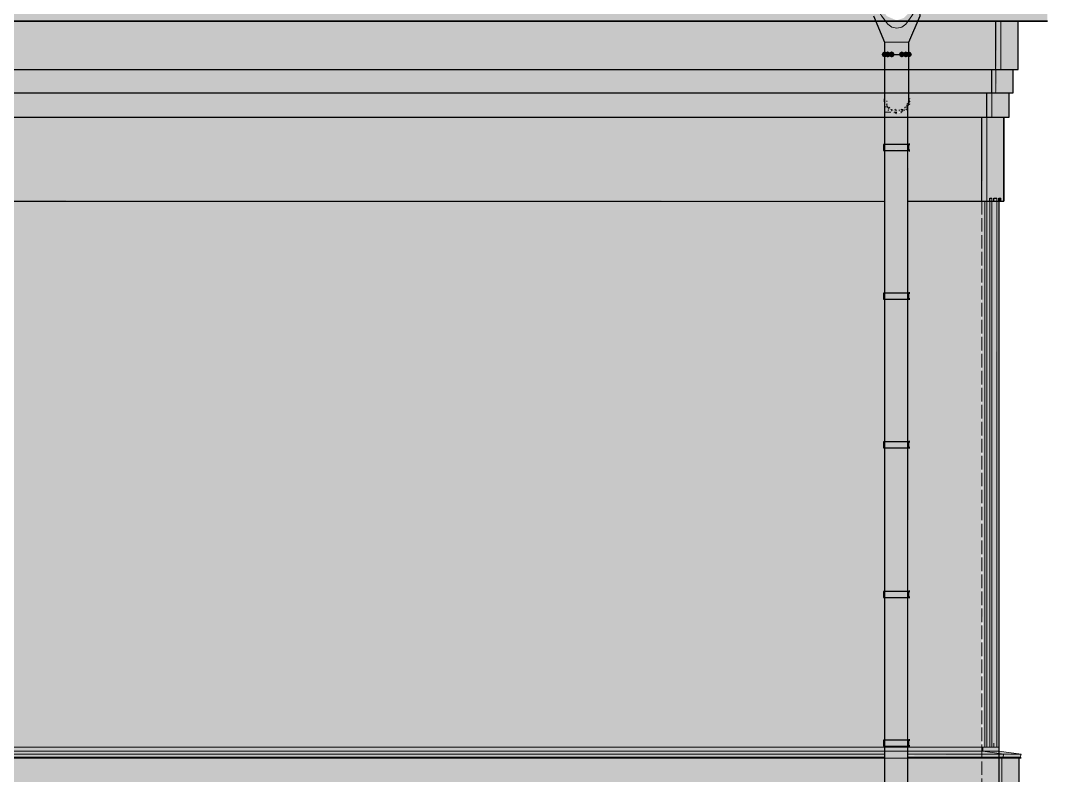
# Model space of a CAD drawing. Header units: millimetres. Extents: x -11345 to 411485, y -9810 to 73012.
# Drawn here: x 372150 to 376449, y 12207 to 15367 of the extents above; entities that cross this region are included whole.
import ezdxf

# ---------------------------------------------------------------- set-up
doc = ezdxf.new("R2010")
doc.units = ezdxf.units.MM
doc.linetypes.add('PDF_IMPORT', pattern=[1, 0.8, -0.2])
for name, color, linetype, true_color in [('PDF _Крыша', 9, 'Continuous', 0x808080), ('PDF _Обобщенные модели', 7, 'Continuous', 0xb5bcbf), ('PDF _Ограждение', 7, 'Continuous', 0x7f7f7f), ('PDF _Стены штриховка поверхности', 7, 'Continuous', 0xcacbcc)]:
    doc.layers.add(name, color=color, linetype=linetype, true_color=true_color)
doc.layers.add('PDF _Линии', color=7, linetype='Continuous')
doc.layers.add('PDF _Стены наружные', color=7, linetype='Continuous')

msp = doc.modelspace()

# ---------------------------------------------------------------- hatches: boundary and pattern name
at = {"layer": 'PDF _Крыша', "transparency": 33554559}
for points in [[(375695.58912, 15440.90557), (361184.73366, 15440.90557), (361159.33543, 15398.57519), (361159.33543, 15394.34215), (361155.10239, 15390.10911), (361159.33543, 15385.87607), (361159.33543, 15373.17696), (361155.10239, 15364.71088), (375729.45343, 15364.71088), (375725.22039, 15373.17696), (375720.98735, 15385.87607), (375720.98735, 15394.34215), (375716.75431, 15394.34215), (375716.75431, 15398.57519)], [(376449.06995, 15440.90557), (375936.87231, 15440.90557), (375915.70711, 15394.34215), (375911.47407, 15394.34215), (375915.70711, 15385.87607), (375907.24104, 15364.71088), (376449.06995, 15364.71088)]]:
    msp.add_hatch(color=256, dxfattribs=at).paths.add_polyline_path(points)
at = {"layer": 'PDF _Линии', "transparency": 33554559}
for points in [[(375780.24989, 15225.02062), (375776.01685, 15233.48669), (375767.55077, 15237.71973), (375759.08469, 15233.48669), (375754.85166, 15225.02062), (375759.08469, 15216.55454), (375767.55077, 15212.3215), (375776.01685, 15216.55454)], [(375780.24989, 15225.02062), (375776.01685, 15233.48669), (375767.55077, 15237.71973), (375759.08469, 15233.48669), (375754.85166, 15225.02062), (375759.08469, 15216.55454), (375767.55077, 15212.3215), (375776.01685, 15216.55454)], [(375792.949, 15225.02062), (375788.71596, 15233.48669), (375780.24989, 15237.71973), (375771.78381, 15233.48669), (375767.55077, 15225.02062), (375771.78381, 15216.55454), (375780.24989, 15212.3215), (375788.71596, 15216.55454)], [(375809.88115, 15225.02062), (375805.64812, 15233.48669), (375797.18204, 15237.71973), (375788.71596, 15233.48669), (375784.48292, 15225.02062), (375788.71596, 15216.55454), (375797.18204, 15212.3215), (375805.64812, 15216.55454)], [(375852.21154, 15225.02062), (375847.9785, 15233.48669), (375839.51242, 15237.71973), (375831.04635, 15233.48669), (375826.81331, 15225.02062), (375831.04635, 15216.55454), (375839.51242, 15212.3215), (375847.9785, 15216.55454)], [(375869.14369, 15225.02062), (375864.91065, 15233.48669), (375856.44458, 15237.71973), (375847.9785, 15233.48669), (375843.74546, 15225.02062), (375847.9785, 15216.55454), (375856.44458, 15212.3215), (375864.91065, 15216.55454)], [(375881.84281, 15225.02062), (375877.60977, 15233.48669), (375869.14369, 15237.71973), (375860.67761, 15233.48669), (375856.44458, 15225.02062), (375860.67761, 15216.55454), (375869.14369, 15212.3215), (375877.60977, 15216.55454)]]:
    msp.add_hatch(color=256, dxfattribs=at).paths.add_polyline_path(points)
at = {"layer": 'PDF _Обобщенные модели', "transparency": 33554559}
h = msp.add_hatch(color=256, dxfattribs=at)
h.paths.add_polyline_path([(375737.9195, 15413.39082), (375733.68646, 15419.74038), (375720.98735, 15445.13861), (375725.22039, 15428.20646), (375725.22039, 15402.80823), (375720.98735, 15394.34215), (375720.98735, 15385.87607), (375725.22039, 15373.17696), (375733.68646, 15356.24481), (375742.15254, 15339.31265), (375742.15254, 15335.07961), (375767.55077, 15275.81708), (375771.78381, 15225.02062), (375767.55077, 15225.02062), (375767.55077, 15030.30085), (375771.78381, 15017.60174), (375774.95859, 15011.25218), (375771.78381, 15004.90262), (375776.01685, 15000.66958), (375776.01685, 14996.43655), (375771.78381, 15004.90262), (375767.55077, 15013.3687), (375767.55077, -348.32747), (375776.01685, -361.02658), (375780.24989, -369.49266), (375792.949, -377.95873), (375805.64812, -382.19177), (375818.34723, -386.42481), (375831.04635, -382.19177), (375839.51242, -377.95873), (375843.74546, -377.95873), (375852.21154, -369.49266), (375860.67761, -361.02658), (375869.14369, -335.62835), (375864.91065, -322.92924), (375864.91065, -318.6962), (375869.14369, -322.92924), (375869.14369, -310.23012), (375864.91065, -305.99708), (375864.91065, -149.37466), (375869.14369, -149.37466), (375864.91065, -123.97643), (375864.91065, 477.11501), (375869.14369, 477.11501), (375864.91065, 502.51324), (375864.91065, 1099.37165), (375869.14369, 1099.37165), (375864.91065, 1124.76988), (375864.91065, 1721.62829), (375869.14369, 1721.62829), (375864.91065, 1747.02652), (375864.91065, 2348.11796), (375869.14369, 2348.11796), (375864.91065, 2373.51619), (375864.91065, 2970.3746), (375869.14369, 2970.3746), (375864.91065, 2995.77283), (375864.91065, 3596.86427), (375869.14369, 3596.86427), (375864.91065, 3618.02947), (375864.91065, 4219.12091), (375869.14369, 4219.12091), (375864.91065, 4244.51914), (375864.91065, 4841.37755), (375869.14369, 4841.37755), (375864.91065, 4866.77578), (375864.91065, 5467.86722), (375869.14369, 5467.86722), (375864.91065, 5493.26545), (375864.91065, 6090.12386), (375869.14369, 6090.12386), (375864.91065, 6115.52209), (375864.91065, 6712.3805), (375869.14369, 6712.3805), (375864.91065, 6737.77873), (375864.91065, 7338.87017), (375869.14369, 7338.87017), (375864.91065, 7364.2684), (375864.91065, 7961.12681), (375869.14369, 7961.12681), (375864.91065, 7986.52504), (375864.91065, 8587.61649), (375869.14369, 8587.61649), (375864.91065, 8608.78168), (375864.91065, 9209.87312), (375869.14369, 9209.87312), (375864.91065, 9235.27135), (375864.91065, 9832.12976), (375869.14369, 9832.12976), (375864.91065, 9857.52799), (375864.91065, 10458.61944), (375869.14369, 10458.61944), (375864.91065, 10484.01767), (375864.91065, 11080.87607), (375869.14369, 11080.87607), (375864.91065, 11106.2743), (375864.91065, 11703.13271), (375869.14369, 11703.13271), (375864.91065, 11728.53094), (375864.91065, 12329.62239), (375869.14369, 12329.62239), (375864.91065, 12355.02062), (375864.91065, 12951.87902), (375869.14369, 12951.87902), (375864.91065, 12977.27725), (375864.91065, 13578.3687), (375869.14369, 13578.3687), (375864.91065, 13603.76693), (375864.91065, 14200.62534), (375869.14369, 14200.62534), (375864.91065, 14226.02357), (375864.91065, 14822.88197), (375869.14369, 14822.88197), (375864.91065, 14848.2802), (375864.91065, 15009.13566), (375860.67761, 15002.7861), (375860.67761, 15009.13566), (375864.91065, 15009.13566), (375864.91065, 15021.83478), (375860.67761, 15017.60174), (375869.14369, 15034.53389), (375869.14369, 15102.2625), (375864.91065, 15182.69023), (375869.14369, 15182.69023), (375869.14369, 15225.02062), (375864.91065, 15225.02062), (375864.91065, 15275.81708), (375890.30888, 15335.07961), (375894.54192, 15339.31265), (375903.008, 15352.01177), (375903.008, 15360.47784), (375915.70711, 15385.87607), (375911.47407, 15402.80823), (375911.47407, 15428.20646), (375915.70711, 15440.90557), (375907.24104, 15428.20646), (375904.06626, 15423.97342), (375919.94015, 15449.37165), (375924.17319, 15462.07076), (375898.77496, 15462.07076), (375894.54192, 15449.37165), (375877.60977, 15415.50734), (375873.37673, 15402.80823), (375847.9785, 15377.41), (375822.58027, 15368.94392), (375814.11419, 15368.94392), (375784.48292, 15381.64304), (375776.01685, 15385.87607), (375759.08469, 15411.2743), (375754.85166, 15415.50734), (375733.68646, 15462.07076), (375712.52127, 15462.07076), (375737.9195, 15415.50734)])
h.paths.add_polyline_path([(375742.15254, 15402.80823), (375742.15254, 15404.92475), (375746.38558, 15398.57519)], flags=0)
h.paths.add_polyline_path([(375858.5611, 15007.01914), (375856.44458, 15000.66958), (375852.21154, 15000.66958), (375856.44458, 15004.90262)], flags=0)
h.paths.add_polyline_path([(375776.01685, 15009.13566), (375784.48292, 15004.90262), (375784.48292, 14996.43655), (375780.24989, 15004.90262)], flags=0)
h.paths.add_polyline_path([(375792.949, -293.29797), (375799.29856, -293.29797), (375792.949, -297.53101), (375784.48292, -301.76404), (375780.24989, -301.76404), (375792.949, -297.53101)], flags=0)
h.paths.add_polyline_path([(375780.24989, -293.29797), (375778.13337, -293.29797), (375780.24989, -289.06493), (375788.71596, -284.83189), (375784.48292, -289.06493), (375780.24989, -289.06493)], flags=0)
h.paths.add_polyline_path([(375818.34723, 1124.76988), (375818.34723, 1099.37165), (375818.34723, 502.51324), (375814.11419, 1099.37165), (375818.34723, 1099.37165), (375814.11419, 1124.76988)], flags=0)
h.paths.add_polyline_path([(375847.9785, -284.83189), (375839.51242, -280.59885), (375843.74546, -280.59885)], flags=0)
h.paths.add_polyline_path([(375805.64812, 14822.88197), (375818.34723, 14827.11501), (375818.34723, 14822.88197)], flags=0)
h.paths.add_polyline_path([(375776.01685, -314.46316), (375776.01685, -310.23012), (375778.13337, -308.1136)], flags=0)
h.paths.add_polyline_path([(375831.04635, 14983.73743), (375831.04635, 14979.50439), (375826.81331, 14979.50439), (375826.81331, 14983.73743)], flags=0)
h.paths.add_polyline_path([(375801.41508, 14979.50439), (375809.88115, 14979.50439), (375818.34723, 14975.27135)], flags=0)
h.paths.add_polyline_path([(375801.41508, 14987.97047), (375805.64812, 14983.73743), (375801.41508, 14983.73743)], flags=0)
h.paths.add_polyline_path([(375788.71596, 14992.20351), (375792.949, 14983.73743), (375788.71596, 14987.97047)], flags=0)
h.paths.add_polyline_path([(375788.71596, 15000.66958), (375797.18204, 14996.43655), (375805.64812, 14992.20351), (375801.41508, 14992.20351), (375792.949, 14996.43655)], flags=0)
h.paths.add_polyline_path([(375843.74546, 14996.43655), (375839.51242, 14987.97047), (375839.51242, 14996.43655)], flags=0)
h.paths.add_polyline_path([(375860.67761, 15360.47784), (375856.44458, 15352.01177), (375839.51242, 15339.31265), (375818.34723, 15335.07961), (375835.27938, 15339.31265), (375839.51242, 15339.31265), (375852.21154, 15352.01177), (375856.44458, 15356.24481)], flags=0)
h.paths.add_polyline_path([(375767.55077, 15013.3687), (375771.78381, 15009.13566), (375771.78381, 15013.3687)])
for points in [[(375873.37673, 14848.2802), (375873.37673, 14852.51324), (375869.14369, 14852.51324), (375864.91065, 14848.2802), (375869.14369, 14844.04717), (375873.37673, 14844.04717)], [(375873.37673, 14822.88197), (375873.37673, 14827.11501), (375869.14369, 14827.11501), (375864.91065, 14822.88197), (375869.14369, 14818.64894), (375873.37673, 14818.64894)], [(375873.37673, 14226.02357), (375873.37673, 14230.25661), (375869.14369, 14230.25661), (375864.91065, 14226.02357), (375869.14369, 14221.79053), (375873.37673, 14221.79053)], [(375873.37673, 14200.62534), (375873.37673, 14204.85838), (375869.14369, 14204.85838), (375864.91065, 14200.62534), (375869.14369, 14196.3923), (375873.37673, 14196.3923)], [(375873.37673, 13603.76693), (375873.37673, 13607.99997), (375869.14369, 13607.99997), (375864.91065, 13603.76693), (375869.14369, 13599.53389), (375873.37673, 13599.53389)], [(375873.37673, 13578.3687), (375873.37673, 13582.60174), (375869.14369, 13582.60174), (375864.91065, 13578.3687), (375869.14369, 13574.13566), (375873.37673, 13574.13566)], [(375873.37673, 12977.27725), (375873.37673, 12981.51029), (375869.14369, 12981.51029), (375864.91065, 12977.27725), (375869.14369, 12973.04422), (375873.37673, 12973.04422)], [(375873.37673, 12951.87902), (375873.37673, 12956.11206), (375869.14369, 12956.11206), (375864.91065, 12951.87902), (375869.14369, 12947.64599), (375873.37673, 12947.64599)], [(375873.37673, 12355.02062), (375873.37673, 12359.25366), (375869.14369, 12359.25366), (375864.91065, 12355.02062), (375869.14369, 12350.78758), (375873.37673, 12350.78758)], [(375873.37673, 12329.62239), (375873.37673, 12333.85543), (375869.14369, 12333.85543), (375864.91065, 12329.62239), (375869.14369, 12325.38935), (375873.37673, 12325.38935)]]:
    msp.add_hatch(color=7, dxfattribs=at).paths.add_polyline_path(points)
at = {"layer": 'PDF _Ограждение', "true_color": 0x373f43, "transparency": 33554559}
h = msp.add_hatch(color=149, dxfattribs=at)
h.paths.add_polyline_path([(375767.55077, 12278.82593), (375767.55077, 12295.75808), (361112.77201, 12291.52504), (361112.77201, 12278.82593)])
h.paths.add_polyline_path([(375767.55077, 12325.38935), (361112.77201, 12325.38935), (361112.77201, 12295.75808), (375767.55077, 12295.75808)])
msp.add_hatch(color=149, dxfattribs=at).paths.add_polyline_path([(376245.8841, 12325.38935), (375864.91065, 12325.38935), (375864.91065, 12295.75808), (376267.0493, 12295.75808), (376173.92245, 12308.4572), (376182.38853, 12308.4572), (376267.0493, 12295.75808), (376339.01095, 12295.75808), (376245.8841, 12308.4572)])
h = msp.add_hatch(color=149, dxfattribs=at)
h.paths.add_polyline_path([(376339.01095, 12278.82593), (376330.54487, 12283.05897), (376296.68056, 12278.82593)])
h.paths.add_polyline_path([(375864.91065, 12291.52504), (375864.91065, 12278.82593), (376267.0493, 12278.82593), (376262.81626, 12283.05897), (376330.54487, 12283.05897), (376334.77791, 12283.05897), (376339.01095, 12291.52504), (376339.01095, 12295.75808), (376267.0493, 12291.52504), (376267.0493, 12295.75808)])
at = {"layer": 'PDF _Стены наружные', "true_color": 0xe2e2e2, "transparency": 33554687}
for points in [[(376207.78676, 14623.92917), (376207.78676, 12325.38935), (376216.25284, 12325.38935), (376216.25284, 14623.92917)], [(376224.71891, 14623.92917), (376224.71891, 12325.38935), (376237.41803, 12325.38935), (376233.18499, 14611.23006), (376237.41803, 14611.23006), (376237.41803, 14623.92917)], [(376254.35018, 14623.92917), (376245.8841, 14623.92917), (376245.8841, 14611.23006), (376254.35018, 14611.23006)], [(376186.62157, 14611.23006), (376186.62157, 12325.38935), (376195.08764, 12325.38935), (376195.08764, 14611.23006)]]:
    msp.add_hatch(color=254, dxfattribs=at).paths.add_polyline_path(points)
at = {"layer": 'PDF _Стены штриховка поверхности', "true_color": 0xfbfbf4, "transparency": 33554687}
h = msp.add_hatch(color=7, dxfattribs=at)
h.paths.add_polyline_path([(368207.34428, 14611.23006), (368207.34428, 12325.38935), (375767.55077, 12325.38935), (375767.55077, 14611.23006)])
h.paths.add_polyline_path([(366539.52717, 12325.38935), (366539.52717, 14623.92917), (368207.34428, 14623.92917), (368207.34428, 14611.23006), (375767.55077, 14615.46309), (375767.55077, 15275.81708), (375729.45343, 15364.71088), (361155.10239, 15364.71088), (361117.00505, 15275.81708), (361112.77201, 15267.351), (361112.77201, 12325.38935), (362501.20859, 12325.38935), (362501.20859, 14623.92917), (364160.55962, 14623.92917), (364160.55962, 14611.23006), (364164.79266, 14611.23006), (364164.79266, 12325.38935)])
for points in [[(376237.41803, 14623.92917), (376237.41803, 12325.38935), (376245.8841, 12325.38935), (376245.8841, 14623.92917), (376254.35018, 14623.92917), (376254.35018, 14611.23006), (376267.0493, 14611.23006), (376267.0493, 14962.57224), (376288.21449, 14962.57224), (376288.21449, 15064.16516), (376305.14664, 15064.16516), (376305.14664, 15161.52504), (376326.31183, 15161.52504), (376326.31183, 15364.71088), (376233.18499, 15364.71088), (376237.41803, 15161.52504), (376233.18499, 15161.52504), (376237.41803, 15064.16516), (376233.18499, 15064.16516), (376233.18499, 15161.52504), (376233.18499, 15364.71088), (375907.24104, 15364.71088), (375864.91065, 15271.58404), (375869.14369, 15225.02062), (375869.14369, 15064.16516), (375941.10534, 15064.16516), (375869.14369, 15059.93212), (375864.91065, 14987.97047), (375864.91065, 14848.2802), (375869.14369, 14848.2802), (375864.91065, 14611.23006), (375869.14369, 12325.38935), (376173.92245, 12325.38935), (376173.92245, 14611.23006), (376173.92245, 14962.57224), (376178.15549, 14611.23006), (376173.92245, 14611.23006), (376178.15549, 12325.38935), (376186.62157, 12325.38935), (376186.62157, 14611.23006), (376195.08764, 14611.23006), (376195.08764, 12325.38935), (376207.78676, 12325.38935), (376207.78676, 14623.92917), (376216.25284, 14623.92917), (376216.25284, 12325.38935), (376224.71891, 12325.38935), (376224.71891, 14623.92917)], [(368198.8782, 11483.01472), (368203.11124, 10822.66073), (368203.11124, 6682.74923), (368215.81036, 6682.74923), (368215.81036, 4375.74333), (375767.55077, 4375.74333), (375767.55077, 12278.82593), (361112.77201, 12278.82593), (361112.77201, 4375.74333), (362492.74251, 4375.74333), (362492.74251, 6682.74923), (362505.44163, 6682.74923), (362505.44163, 8481.79053), (362501.20859, 8481.79053), (362501.20859, 11483.01472), (364160.55962, 11483.01472), (364164.79266, 8481.79053), (364164.79266, 6682.74923), (364169.0257, 6682.74923), (364169.0257, 4375.74333), (366535.29413, 4375.74333), (366535.29413, 8481.79053), (366531.0611, 8481.79053), (366531.0611, 11483.01472)]]:
    msp.add_hatch(color=7, dxfattribs=at).paths.add_polyline_path(points)
h = msp.add_hatch(color=7, dxfattribs=at)
h.paths.add_polyline_path([(376203.55372, 6792.80823), (376203.55372, 11483.01472), (376216.25284, 11483.01472), (376216.25284, 4375.74333), (376224.71891, 4375.74333), (376224.71891, 11483.01472), (376237.41803, 11483.01472), (376237.41803, 4375.74333), (376245.8841, 4375.74333), (376245.8841, 11483.01472), (376296.68056, 11483.01472), (376296.68056, 12134.90262), (376330.54487, 12134.90262), (376330.54487, 12278.82593), (375864.91065, 12278.82593), (375864.91065, 4375.74333), (376173.92245, 4375.74333), (376173.92245, 10801.49554), (376178.15549, 8430.99407), (376178.15549, 4375.74333), (376186.62157, 4375.74333), (376186.62157, 6792.80823), (376195.08764, 6792.80823), (376195.08764, 4375.74333), (376207.78676, 4375.74333), (376207.78676, 6792.80823)])
h.paths.add_polyline_path([(376186.62157, 8430.99407), (376186.62157, 10801.49554), (376195.08764, 10801.49554), (376195.08764, 8430.99407)], flags=0)

# ---------------------------------------------------------------- linework, layer by layer
at = {"layer": 'PDF _Линии', "lineweight": 30}
for points in [[(375771.78381, 15225.02062), (375780.24989, 15225.02062), (375797.18204, 15225.02062), (375818.34723, 15225.02062), (375839.51242, 15225.02062), (375856.44458, 15225.02062), (375864.91065, 15225.02062), (375869.14369, 15225.02062), (375869.14369, 15275.81708), (375915.70711, 15385.87607), (375915.70711, 15390.10911), (375911.47407, 15407.04127), (375915.70711, 15432.4395), (375924.17319, 15462.07076), (375898.77496, 15462.07076)], [(375720.98735, 15385.87607), (375767.55077, 15275.81708), (375767.55077, 15225.02062), (375767.55077, 15182.69023), (375767.55077, 15178.4572), (375767.55077, 15174.22416), (375767.55077, 15165.75808), (375767.55077, 15161.52504), (375767.55077, 15153.05897), (375767.55077, 15148.82593), (375767.55077, 15144.59289), (375767.55077, 15136.12681), (375767.55077, 15131.89377), (375767.55077, 15127.66073), (375767.55077, 15119.19466), (375767.55077, 15114.96162), (375767.55077, 15110.72858), (375767.55077, 15102.2625), (375767.55077, 15098.02947), (375767.55077, 15093.79643), (375767.55077, 15089.56339), (375767.55077, 15085.33035), (375767.55077, 15081.09731), (375767.55077, 15076.86427), (375767.55077, 15072.63124), (375767.55077, 15068.3982), (375767.55077, 15064.16516), (375767.55077, 15059.93212), (375767.55077, 15055.69908), (375767.55077, 15051.46604), (375767.55077, 15047.23301), (375767.55077, 15042.99997), (375767.55077, 15038.76693), (375767.55077, 15026.06781), (375767.55077, 15038.76693), (375767.55077, 15026.06781), (375767.55077, 15021.83478), (375767.55077, 15017.60174), (375767.55077, 15013.3687), (375767.55077, 15009.13566), (375767.55077, 15004.90262), (375767.55077, 15000.66958), (375767.55077, 14996.43655), (375767.55077, 14992.20351), (375767.55077, 14987.97047), (375767.55077, 14983.73743), (375767.55077, 14979.50439), (375767.55077, 14975.27135), (375767.55077, 14966.80528), (375767.55077, 14962.57224), (375767.55077, 14958.3392), (375767.55077, 14954.10616), (375767.55077, 14949.87312), (375767.55077, 14941.40705), (375767.55077, 14937.17401), (375767.55077, 14932.94097), (375767.55077, 14924.47489), (375767.55077, 14920.24186), (375767.55077, 14916.00882), (375767.55077, 14907.54274), (375767.55077, 14903.3097), (375767.55077, 14894.84363), (375767.55077, 14890.61059), (375767.55077, 14882.14451), (375767.55077, 14835.58109), (375767.55077, -136.67555)], [(376233.18499, 15161.52504), (376233.18499, 15364.71088)], [(376326.31183, 15161.52504), (376326.31183, 15364.71088)], [(375864.91065, -136.67555), (375864.91065, 14835.58109), (375864.91065, 14882.14451), (375864.91065, 14890.61059), (375864.91065, 14894.84363), (375864.91065, 14903.3097), (375864.91065, 14907.54274), (375864.91065, 14911.77578), (375864.91065, 14920.24186), (375864.91065, 14924.47489), (375864.91065, 14932.94097), (375864.91065, 14937.17401), (375864.91065, 14941.40705), (375864.91065, 14945.64009), (375864.91065, 14954.10616), (375864.91065, 14958.3392), (375864.91065, 14962.57224), (375864.91065, 14966.80528), (375864.91065, 14971.03832), (375864.91065, 14979.50439), (375864.91065, 14983.73743), (375864.91065, 14987.97047), (375864.91065, 14992.20351), (375864.91065, 14996.43655), (375864.91065, 15000.66958), (375864.91065, 15004.90262), (375864.91065, 15009.13566), (375864.91065, 15013.3687), (375869.14369, 15013.3687), (375869.14369, 15017.60174), (375869.14369, 15021.83478), (375869.14369, 15038.76693), (375869.14369, 15042.99997), (375869.14369, 15047.23301), (375869.14369, 15051.46604), (375869.14369, 15055.69908), (375869.14369, 15059.93212), (375869.14369, 15064.16516), (375869.14369, 15068.3982), (375869.14369, 15072.63124), (375869.14369, 15076.86427), (375869.14369, 15081.09731), (375869.14369, 15085.33035), (375869.14369, 15089.56339), (375869.14369, 15093.79643), (375869.14369, 15098.02947), (375869.14369, 15102.2625), (375869.14369, 15110.72858), (375869.14369, 15114.96162), (375869.14369, 15119.19466), (375869.14369, 15127.66073), (375869.14369, 15131.89377), (375869.14369, 15136.12681), (375869.14369, 15144.59289), (375869.14369, 15148.82593), (375869.14369, 15153.05897), (375869.14369, 15161.52504), (375869.14369, 15165.75808), (375869.14369, 15174.22416), (375869.14369, 15178.4572), (375869.14369, 15182.69023), (375869.14369, 15225.02062)], [(376216.25284, 15064.16516), (376216.25284, 15161.52504)], [(376305.14664, 15064.16516), (376305.14664, 15161.52504)], [(376195.08764, 14962.57224), (376195.08764, 15064.16516)], [(376288.21449, 14962.57224), (376288.21449, 15064.16516)], [(376173.92245, 14611.23006), (376173.92245, 14962.57224)], [(364160.55962, 12325.38935), (364160.55962, 14611.23006), (366539.52717, 14611.23006), (366539.52717, 14623.92917), (368207.34428, 14623.92917), (368207.34428, 14611.23006), (375767.55077, 14611.23006)], [(376207.78676, 14611.23006), (376207.78676, 14623.92917), (376216.25284, 14623.92917)], [(376224.71891, 14611.23006), (376224.71891, 14623.92917), (376237.41803, 14623.92917)], [(376245.8841, 14611.23006), (376245.8841, 14623.92917), (376254.35018, 14623.92917)], [(375864.91065, 14611.23006), (376267.0493, 14611.23006)], [(376330.54487, 12134.90262), (376330.54487, 12278.82593)]]:
    msp.add_lwpolyline(points, dxfattribs=at)
at = {"layer": 'PDF _Линии', "lineweight": 30, "ltscale": 145.748654}
msp.add_lwpolyline([(353743.05225, 15364.71088), (376449.06995, 15364.71088), (332340.81036, 15364.71088), (334004.39443, 15364.71088)], dxfattribs=at)
at = {"layer": 'PDF _Линии', "lineweight": 30, "ltscale": 146.55296}
for points in [[(353870.0434, 15161.52504), (376326.31183, 15161.52504)], [(353933.53897, 15064.16516), (376305.14664, 15064.16516)], [(353827.71301, 14962.57224), (376288.21449, 14962.57224)]]:
    msp.add_lwpolyline(points, dxfattribs=at)
at = {"layer": 'PDF _Линии', "lineweight": 30}
for points in [[(375776.78518, 15017.88146, 0.0145597138), (375777.52055, 15015.14606, -0.0145597138)], [(375870.78867, 15015.22072, 0.0150401617), (375871.54105, 15018.04817, -0.0150401617)], [(375809.9359, 14982.58651, 0.017601167), (375813.24485, 14981.70277, -0.017601167)], [(375835.11799, 14981.72029, 0.0175990662), (375838.42554, 14982.60933, -0.0175990662)], [(375857.42115, 14993.6178, 0.0084110606), (375858.59438, 14994.75427, -0.0084110606)]]:
    msp.add_lwpolyline(points, format="xyb", close=True, dxfattribs=at)
for points in [[(375869.14369, 15038.76693), (375869.14369, 15021.83478)], [(376267.0493, 14962.57224), (376267.0493, 14611.23006)], [(375869.14369, 14822.88197), (375869.14369, 14848.2802), (375818.34723, 14848.2802), (375763.31773, 14848.2802), (375763.31773, 14822.88197), (375818.34723, 14822.88197)], [(375869.14369, 14200.62534), (375869.14369, 14226.02357), (375818.34723, 14226.02357), (375763.31773, 14226.02357), (375763.31773, 14200.62534), (375818.34723, 14200.62534)], [(375869.14369, 13578.3687), (375869.14369, 13603.76693), (375818.34723, 13603.76693), (375763.31773, 13603.76693), (375763.31773, 13578.3687), (375818.34723, 13578.3687)], [(375869.14369, 12951.87902), (375869.14369, 12977.27725), (375818.34723, 12977.27725), (375763.31773, 12977.27725), (375763.31773, 12951.87902), (375818.34723, 12951.87902)], [(375869.14369, 12329.62239), (375869.14369, 12355.02062), (375818.34723, 12355.02062), (375763.31773, 12355.02062), (375763.31773, 12329.62239), (375818.34723, 12329.62239)]]:
    msp.add_lwpolyline(points, close=True, dxfattribs=at)
at = {"layer": 'PDF _Линии', "lineweight": 30, "ltscale": 24.171502}
msp.add_lwpolyline([(376245.8841, 14611.23006), (376245.8841, 405.15336)], dxfattribs=at)
at = {"layer": 'PDF _Линии', "lineweight": 30}
msp.add_arc((375824.0738, 15029.14784), 48.74935, 357.68313899, 359.1038317, dxfattribs=at)
msp.add_arc((375824.0738, 15029.14784), 48.74935, 357.68313899, 359.1038317, dxfattribs=at)
at = {"layer": 'PDF _Обобщенные модели', "color": 7, "lineweight": 18}
for points in [[(375924.17319, 15462.07076), (375881.84281, 15385.87607), (375856.44458, 15352.01177), (375839.51242, 15339.31265), (375818.34723, 15335.07961), (375797.18204, 15339.31265), (375780.24989, 15352.01177), (375754.85166, 15385.87607), (375712.52127, 15462.07076)], [(375869.14369, 15275.81708), (375818.34723, 15275.81708), (375767.55077, 15275.81708)], [(375763.31773, 14848.2802), (375767.55077, 14848.2802)], [(375763.31773, 14822.88197), (375767.55077, 14822.88197)], [(375763.31773, 14226.02357), (375767.55077, 14226.02357)], [(375763.31773, 14200.62534), (375767.55077, 14200.62534)], [(375763.31773, 13603.76693), (375767.55077, 13603.76693)], [(375763.31773, 13578.3687), (375767.55077, 13578.3687)], [(375763.31773, 12977.27725), (375767.55077, 12977.27725)], [(375763.31773, 12951.87902), (375767.55077, 12951.87902)], [(375763.31773, 12355.02062), (375767.55077, 12355.02062)], [(375763.31773, 12329.62239), (375767.55077, 12329.62239)]]:
    msp.add_lwpolyline(points, dxfattribs=at)
at = {"layer": 'PDF _Обобщенные модели', "lineweight": 0}
for points in [[(375818.34723, 15335.07961), (375818.34723, 15335.07961), (375818.34723, 15335.07961)], [(375767.55077, 15021.83478), (375767.55077, 15021.83478), (375767.55077, 15021.83478)], [(375776.01685, 15013.3687), (375776.01685, 15013.3687), (375776.01685, 15013.3687)], [(375780.24989, 15004.90262), (375780.24989, 15004.90262), (375780.24989, 15004.90262)], [(375780.24989, 15004.90262), (375780.24989, 15004.90262), (375780.24989, 15004.90262)], [(375860.67761, 15013.3687), (375860.67761, 15013.3687), (375860.67761, 15013.3687)], [(375864.91065, 15026.06781), (375864.91065, 15026.06781), (375864.91065, 15026.06781)], [(375864.91065, 15013.3687), (375864.91065, 15013.3687), (375864.91065, 15013.3687)], [(375864.91065, 15013.3687), (375864.91065, 15013.3687), (375864.91065, 15013.3687)], [(375864.91065, 15009.13566), (375864.91065, 15009.13566), (375864.91065, 15009.13566)], [(375780.24989, 14992.20351), (375780.24989, 14992.20351), (375780.24989, 14992.20351)], [(375780.24989, 14992.20351), (375780.24989, 14992.20351), (375780.24989, 14992.20351)], [(375784.48292, 14996.43655), (375784.48292, 14996.43655), (375784.48292, 14996.43655)], [(375792.949, 14996.43655), (375792.949, 14996.43655), (375792.949, 14996.43655)], [(375792.949, 14983.73743), (375792.949, 14983.73743), (375792.949, 14983.73743)], [(375805.64812, 14992.20351), (375805.64812, 14992.20351), (375805.64812, 14992.20351)], [(375805.64812, 14992.20351), (375805.64812, 14992.20351), (375805.64812, 14992.20351)], [(375805.64812, 14983.73743), (375805.64812, 14983.73743), (375805.64812, 14983.73743)], [(375818.34723, 14979.50439), (375809.88115, 14979.50439), (375818.34723, 14979.50439)], [(375818.34723, 14992.20351), (375818.34723, 14992.20351), (375818.34723, 14992.20351)], [(375818.34723, 14975.27135), (375818.34723, 14975.27135), (375818.34723, 14975.27135)], [(375818.34723, 14975.27135), (375818.34723, 14975.27135), (375818.34723, 14975.27135)], [(375831.04635, 14992.20351), (375831.04635, 14992.20351), (375831.04635, 14992.20351)], [(375839.51242, 14996.43655), (375839.51242, 14996.43655), (375839.51242, 14996.43655)], [(375843.74546, 14996.43655), (375843.74546, 14996.43655), (375843.74546, 14996.43655)], [(375852.21154, 14996.43655), (375852.21154, 14996.43655), (375852.21154, 14996.43655)], [(375852.21154, 14992.20351), (375852.21154, 14992.20351), (375852.21154, 14992.20351)], [(375852.21154, 14992.20351), (375852.21154, 14992.20351), (375852.21154, 14992.20351)]]:
    msp.add_lwpolyline(points, close=True, dxfattribs=at)
for points in [[(375767.55077, 15013.3687), (375767.55077, 15013.3687), (375767.55077, 15013.3687)], [(375767.55077, 15013.3687), (375767.55077, 15013.3687), (375767.55077, 15013.3687)], [(375771.78381, 15004.90262), (375767.55077, 15013.3687), (375771.78381, 15004.90262)], [(375767.55077, 15013.3687), (375767.55077, 15013.3687), (375767.55077, 15013.3687)], [(375771.78381, 15013.3687), (375771.78381, 15013.3687), (375771.78381, 15013.3687)], [(375771.78381, 15013.3687), (375771.78381, 15013.3687), (375771.78381, 15013.3687)], [(375776.01685, 15004.90262), (375776.01685, 15013.3687), (375776.01685, 15004.90262)], [(375780.24989, 15004.90262), (375776.01685, 15009.13566), (375780.24989, 15004.90262)], [(375780.24989, 15004.90262), (375776.01685, 15004.90262), (375780.24989, 15004.90262)], [(375784.48292, 14996.43655), (375780.24989, 15004.90262), (375784.48292, 14996.43655)], [(375780.24989, 15004.90262), (375780.24989, 15004.90262), (375780.24989, 15004.90262)], [(375780.24989, 15004.90262), (375780.24989, 15004.90262), (375780.24989, 15004.90262)], [(375788.71596, 15000.66958), (375784.48292, 15004.90262), (375788.71596, 15000.66958)], [(375856.44458, 15004.90262), (375852.21154, 15004.90262), (375856.44458, 15004.90262)], [(375852.21154, 15004.90262), (375852.21154, 15004.90262), (375852.21154, 15004.90262)], [(375852.21154, 15004.90262), (375852.21154, 15004.90262), (375852.21154, 15004.90262)], [(375856.44458, 15004.90262), (375852.21154, 15004.90262), (375856.44458, 15004.90262)], [(375852.21154, 15004.90262), (375852.21154, 15004.90262), (375852.21154, 15004.90262)], [(375852.21154, 15004.90262), (375852.21154, 15004.90262), (375852.21154, 15004.90262)], [(375852.21154, 15000.66958), (375852.21154, 15004.90262), (375852.21154, 15000.66958)], [(375864.91065, 15017.60174), (375860.67761, 15017.60174), (375864.91065, 15017.60174)], [(375860.67761, 15000.66958), (375860.67761, 15013.3687), (375860.67761, 15000.66958)], [(375860.67761, 15004.90262), (375860.67761, 15004.90262), (375860.67761, 15004.90262)], [(375864.91065, 15021.83478), (375864.91065, 15021.83478), (375864.91065, 15021.83478)], [(375864.91065, 15021.83478), (375864.91065, 15021.83478), (375864.91065, 15021.83478)], [(375864.91065, 15021.83478), (375864.91065, 15021.83478), (375864.91065, 15021.83478)], [(375864.91065, 15021.83478), (375864.91065, 15021.83478), (375864.91065, 15021.83478)], [(375864.91065, 15017.60174), (375864.91065, 15021.83478), (375864.91065, 15017.60174)], [(375864.91065, 15013.3687), (375864.91065, 15013.3687), (375864.91065, 15013.3687)], [(375864.91065, 14996.43655), (375864.91065, 15009.13566), (375864.91065, 14996.43655)], [(375792.949, 14983.73743), (375767.55077, 14983.73743), (375792.949, 14983.73743)], [(375776.01685, 15000.66958), (375776.01685, 15000.66958), (375776.01685, 15000.66958)], [(375780.24989, 15000.66958), (375780.24989, 15000.66958), (375780.24989, 15000.66958)], [(375780.24989, 15000.66958), (375780.24989, 15000.66958), (375780.24989, 15000.66958)], [(375780.24989, 15000.66958), (375780.24989, 15000.66958), (375780.24989, 15000.66958)], [(375780.24989, 14992.20351), (375780.24989, 14992.20351), (375780.24989, 14992.20351)], [(375780.24989, 14992.20351), (375780.24989, 14992.20351), (375780.24989, 14992.20351)], [(375780.24989, 14992.20351), (375780.24989, 14992.20351), (375780.24989, 14992.20351)], [(375780.24989, 14992.20351), (375780.24989, 14992.20351), (375780.24989, 14992.20351)], [(375780.24989, 14992.20351), (375780.24989, 14992.20351), (375780.24989, 14992.20351)], [(375784.48292, 14992.20351), (375780.24989, 14992.20351), (375784.48292, 14992.20351)], [(375797.18204, 14987.97047), (375792.949, 14996.43655), (375797.18204, 14987.97047)], [(375792.949, 14996.43655), (375792.949, 14996.43655), (375792.949, 14996.43655)], [(375792.949, 14996.43655), (375792.949, 14996.43655), (375792.949, 14996.43655)], [(375801.41508, 14992.20351), (375792.949, 14996.43655), (375801.41508, 14992.20351)], [(375805.64812, 14983.73743), (375805.64812, 14983.73743), (375805.64812, 14983.73743)], [(375805.64812, 14983.73743), (375805.64812, 14983.73743), (375805.64812, 14983.73743)], [(375805.64812, 14983.73743), (375805.64812, 14983.73743), (375805.64812, 14983.73743)], [(375818.34723, 14983.73743), (375805.64812, 14983.73743), (375818.34723, 14983.73743)], [(375818.34723, 14983.73743), (375805.64812, 14983.73743), (375818.34723, 14983.73743)], [(375805.64812, 14983.73743), (375805.64812, 14983.73743), (375805.64812, 14983.73743)], [(375805.64812, 14983.73743), (375805.64812, 14983.73743), (375805.64812, 14983.73743)], [(375805.64812, 14979.50439), (375805.64812, 14979.50439), (375805.64812, 14979.50439)], [(375805.64812, 14979.50439), (375805.64812, 14979.50439), (375805.64812, 14979.50439)], [(375818.34723, 14992.20351), (375809.88115, 14992.20351), (375818.34723, 14992.20351)], [(375818.34723, 14992.20351), (375818.34723, 14992.20351), (375818.34723, 14992.20351)], [(375818.34723, 14975.27135), (375818.34723, 14975.27135), (375818.34723, 14975.27135)], [(375818.34723, 14975.27135), (375818.34723, 14975.27135), (375818.34723, 14975.27135)], [(375831.04635, 14992.20351), (375826.81331, 14992.20351), (375831.04635, 14992.20351)], [(375831.04635, 14992.20351), (375831.04635, 14992.20351), (375831.04635, 14992.20351)], [(375831.04635, 14992.20351), (375831.04635, 14992.20351), (375831.04635, 14992.20351)], [(375831.04635, 14992.20351), (375831.04635, 14992.20351), (375831.04635, 14992.20351)], [(375831.04635, 14987.97047), (375831.04635, 14987.97047), (375831.04635, 14987.97047)], [(375831.04635, 14987.97047), (375831.04635, 14987.97047), (375831.04635, 14987.97047)], [(375831.04635, 14979.50439), (375831.04635, 14979.50439), (375831.04635, 14979.50439)], [(375831.04635, 14979.50439), (375831.04635, 14979.50439), (375831.04635, 14979.50439)], [(375831.04635, 14979.50439), (375831.04635, 14979.50439), (375831.04635, 14979.50439)], [(375831.04635, 14979.50439), (375831.04635, 14979.50439), (375831.04635, 14979.50439)], [(375831.04635, 14979.50439), (375831.04635, 14979.50439), (375831.04635, 14979.50439)], [(375843.74546, 14987.97047), (375835.27938, 14987.97047), (375843.74546, 14987.97047)], [(375839.51242, 14992.20351), (375839.51242, 14996.43655), (375839.51242, 14992.20351)], [(375843.74546, 14987.97047), (375843.74546, 14996.43655), (375843.74546, 14987.97047)], [(375843.74546, 14983.73743), (375843.74546, 14983.73743), (375843.74546, 14983.73743)], [(375843.74546, 14983.73743), (375843.74546, 14983.73743), (375843.74546, 14983.73743)], [(375843.74546, 14983.73743), (375843.74546, 14983.73743), (375843.74546, 14983.73743)], [(375843.74546, 14983.73743), (375843.74546, 14983.73743), (375843.74546, 14983.73743)], [(375843.74546, 14983.73743), (375843.74546, 14983.73743), (375843.74546, 14983.73743)], [(375852.21154, 14992.20351), (375847.9785, 14992.20351), (375852.21154, 14992.20351)], [(375852.21154, 15000.66958), (375852.21154, 15000.66958), (375852.21154, 15000.66958)], [(375852.21154, 15000.66958), (375852.21154, 15000.66958), (375852.21154, 15000.66958)], [(375852.21154, 15000.66958), (375852.21154, 15000.66958), (375852.21154, 15000.66958)], [(375852.21154, 14992.20351), (375852.21154, 14992.20351), (375852.21154, 14992.20351)], [(375852.21154, 14992.20351), (375852.21154, 14992.20351), (375852.21154, 14992.20351)], [(375852.21154, 14992.20351), (375852.21154, 14992.20351), (375852.21154, 14992.20351)], [(375852.21154, 14992.20351), (375852.21154, 14992.20351), (375852.21154, 14992.20351)], [(375852.21154, 14992.20351), (375852.21154, 14992.20351), (375852.21154, 14992.20351)], [(375852.21154, 14992.20351), (375852.21154, 14992.20351), (375852.21154, 14992.20351)]]:
    msp.add_lwpolyline(points, dxfattribs=at)
at = {"layer": 'PDF _Обобщенные модели', "color": 7, "lineweight": 18}
for points in [[(375776.79598, 15030.53515, 0.0140527939), (375777.50583, 15027.89434, -0.0140527939)], [(375870.80333, 15027.96905, 0.0144987617), (375871.52934, 15030.6973, -0.0144987617)], [(375810.21737, 14995.20066, 0.0145460312), (375812.95397, 14994.46964, -0.0145460312)], [(375835.40875, 14994.48764, 0.0145597146), (375838.14416, 14995.22301, -0.0145597146)]]:
    msp.add_lwpolyline(points, format="xyb", close=True, dxfattribs=at)
for centre, radius, start, end in [((375824.10204, 15041.8465), 48.72111, 357.57258064, 359.10384887), ((375824.10204, 15041.8465), 48.72111, 357.57258064, 359.10384887), ((375824.03363, 15029.14851), 48.78953, 359.103788, 0.04648635), ((375824.03363, 15029.14851), 48.78953, 359.103788, 0.04648635)]:
    msp.add_arc(centre, radius, start, end, dxfattribs=at)
at = {"layer": 'PDF _Ограждение', "color": 7, "lineweight": 9, "ltscale": 146.55296}
for points in [[(353823.47997, 12308.4572), (376178.15549, 12308.4572), (376178.15549, 12325.38935), (353527.16729, 12325.38935)], [(375767.55077, 12295.75808), (353620.29413, 12295.75808)], [(375767.55077, 12283.05897), (353616.0611, 12283.05897)], [(376267.0493, 12278.82593), (353616.0611, 12278.82593)], [(375767.55077, 12278.82593), (353620.29413, 12278.82593)]]:
    msp.add_lwpolyline(points, dxfattribs=at)
at = {"layer": 'PDF _Ограждение', "color": 7, "lineweight": 9}
for points in [[(376339.01095, 12278.82593), (376334.77791, 12283.05897), (376262.81626, 12283.05897), (376267.0493, 12295.75808), (375864.91065, 12295.75808)], [(376334.77791, 12283.05897), (376339.01095, 12295.75808), (376267.0493, 12295.75808), (376178.15549, 12308.4572), (376245.8841, 12308.4572), (376245.8841, 12325.38935), (376178.15549, 12325.38935)], [(376339.01095, 12295.75808), (376245.8841, 12308.4572)], [(375864.91065, 12278.82593), (376267.0493, 12278.82593), (376262.81626, 12283.05897), (375864.91065, 12283.05897)], [(376267.0493, 12278.82593), (376339.01095, 12278.82593), (376267.0493, 12278.82593)]]:
    msp.add_lwpolyline(points, dxfattribs=at)
at = {"layer": 'PDF _Стены наружные', "lineweight": 18}
for points in [[(376233.18499, 15064.16516), (376233.18499, 15161.52504), (376233.18499, 15364.71088)], [(376254.35018, 15364.71088), (376254.35018, 15161.52504)], [(376216.25284, 14962.57224), (376216.25284, 15064.16516), (376216.25284, 15161.52504)], [(376195.08764, 15064.16516), (376195.08764, 14962.57224), (376195.08764, 14611.23006), (376195.08764, 12325.38935)], [(376173.92245, 14611.23006), (376173.92245, 14962.57224)], [(376216.25284, 14623.92917), (376216.25284, 14611.23006), (376216.25284, 12325.38935)], [(376237.41803, 14623.92917), (376237.41803, 14611.23006), (376237.41803, 12325.38935)], [(376254.35018, 14623.92917), (376254.35018, 14611.23006)], [(376186.62157, 12325.38935), (376186.62157, 14611.23006)], [(376207.78676, 12325.38935), (376207.78676, 14611.23006)], [(376224.71891, 12325.38935), (376224.71891, 12342.3215)], [(376258.58322, 12278.82593), (376258.58322, 12134.90262)]]:
    msp.add_lwpolyline(points, dxfattribs=at)
at = {"layer": 'PDF _Стены наружные', "linetype": 'PDF_IMPORT', "lineweight": 18, "ltscale": 71.075222}
msp.add_lwpolyline([(376173.92245, 14611.23006), (376173.92245, -437.22127)], dxfattribs=at)
at = {"layer": 'PDF _Стены наружные', "color": 254, "lineweight": 0, "true_color": 0xe2e2e2}
msp.add_lwpolyline([(376254.35018, 14611.23006), (376245.8841, 14611.23006), (376254.35018, 14611.23006)], dxfattribs=at)

doc.saveas('drawing.dxf')
